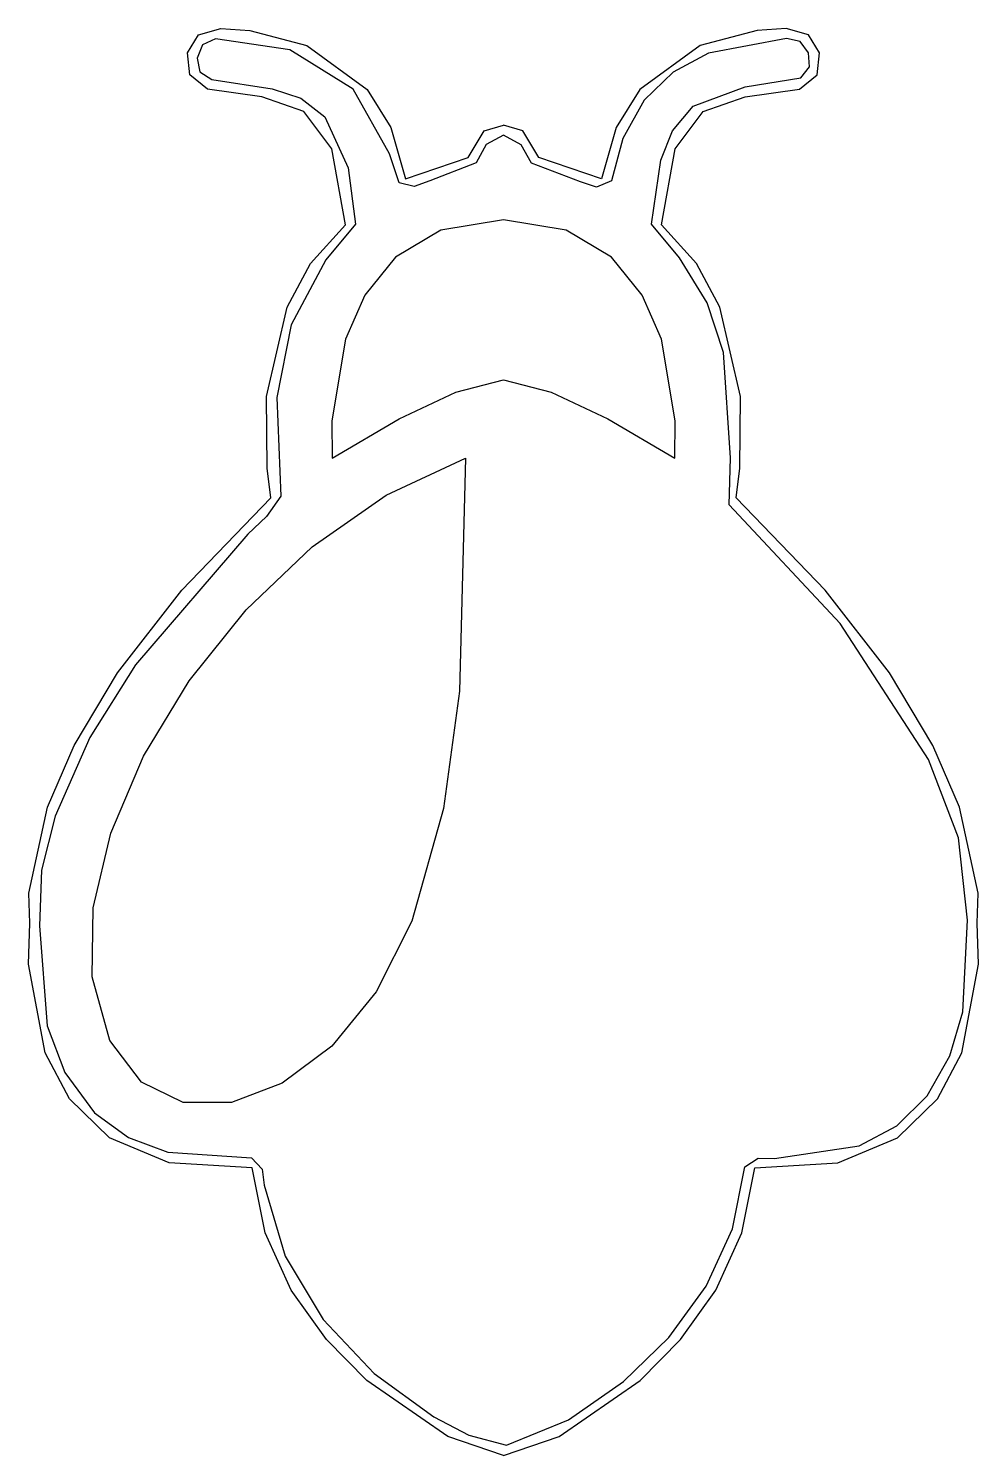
# Model space of a CAD drawing. Extents: x 16.2 to 30.2, y -0.2 to 20.9.
import ezdxf

# ---------------------------------------------------------------- set-up
doc = ezdxf.new("R2010")
doc.units = 0

msp = doc.modelspace()

# ---------------------------------------------------------------- linework, layer by layer
at = {"layer": 'Layer 1'}
for p, q in [((18.5077, 20.5317), (18.671012, 20.800225)), ((18.671012, 20.800225), (19.0003, 20.8934)), ((18.9204, 20.7421), (18.729507, 20.651551)), ((20.0239, 20.577), (18.9204, 20.7421)), ((18.9204, 20.7421), (18.9204, 20.7421)), ((19.0003, 20.8934), (19.42817, 20.862009)), ((19.42817, 20.862009), (20.275262, 20.64175)), ((26.948073, 20.862009), (26.100963, 20.64175)), ((27.3805, 20.7438), (26.225288, 20.529125)), ((27.376, 20.8934), (26.948073, 20.862009)), ((27.705238, 20.800214), (27.376, 20.8934)), ((27.586161, 20.699906), (27.3805, 20.7438)), ((27.868501, 20.531615), (27.705238, 20.800214)), ((18.542088, 20.207262), (18.5077, 20.5317)), ((18.729507, 20.651551), (18.649296, 20.455088)), ((20.9588, 19.99555), (20.0239, 20.577)), ((20.275262, 20.64175), (21.168723, 19.990391)), ((26.100963, 20.64175), (25.20752, 19.990391)), ((26.225288, 20.529125), (25.700917, 20.247731)), ((27.709387, 20.534025), (27.586161, 20.699906)), ((27.72122, 20.328056), (27.709387, 20.534025)), ((27.83413, 20.20722), (27.868501, 20.531615)), ((18.649296, 20.455088), (18.690808, 20.250884)), ((27.5927, 20.1639), (27.72122, 20.328056)), ((18.8023, 19.9954), (18.542088, 20.207262)), ((18.690808, 20.250884), (18.86508, 20.137115)), ((18.86508, 20.137115), (19.761921, 20.002563)), ((25.700917, 20.247731), (25.2734, 19.8316)), ((26.77, 20.031512), (27.5927, 20.1639)), ((27.57392, 19.99534), (27.83413, 20.20722)), ((19.608938, 19.879818), (18.8023, 19.9954)), ((20.227102, 19.665265), (19.608938, 19.879818)), ((19.761921, 20.002563), (20.184062, 19.859542)), ((21.5001, 19.0361), (20.9588, 19.99555)), ((21.168723, 19.990391), (21.516326, 19.427351)), ((25.20752, 19.990391), (24.859942, 19.427351)), ((25.9992, 19.7417), (26.77, 20.031512)), ((26.149137, 19.665215), (26.767299, 19.879761)), ((26.767299, 19.879761), (27.57392, 19.99534)), ((20.184062, 19.859542), (20.54035, 19.584962)), ((20.643821, 19.113535), (20.227102, 19.665265)), ((25.2734, 19.8316), (24.955462, 19.265987)), ((25.694555, 19.378706), (25.9992, 19.7417)), ((25.732407, 19.113492), (26.149137, 19.665215)), ((20.54035, 19.584962), (20.886378, 18.830532)), ((22.904013, 19.375863), (23.1881, 19.4634)), ((23.472225, 19.375863), (23.1881, 19.4634)), ((21.516326, 19.427351), (21.7357, 18.6657)), ((22.6641, 18.9821), (22.904013, 19.375863)), ((23.188, 19.3134), (22.928863, 19.177613)), ((23.4501, 19.17285), (23.188, 19.3134)), ((23.7121, 18.9821), (23.472225, 19.375863)), ((24.859942, 19.427351), (24.6406, 18.6657)), ((24.955462, 19.265987), (24.787, 18.6376)), ((25.517663, 18.942175), (25.694555, 19.378706)), ((20.84612, 17.98642), (20.643821, 19.113535)), ((21.6398, 18.6089), (21.5001, 19.0361)), ((22.928863, 19.177613), (22.7814, 18.9051)), ((23.6036, 18.8973), (23.4501, 19.17285)), ((25.53008, 17.98638), (25.732407, 19.113492)), ((20.886378, 18.830532), (20.995171, 17.997602)), ((21.7357, 18.6657), (22.6641, 18.9821)), ((22.7814, 18.9051), (22.0966, 18.6382)), ((24.3273, 18.6222), (23.6036, 18.8973)), ((24.6406, 18.6657), (23.7121, 18.9821)), ((25.3812, 17.9976), (25.517663, 18.942175)), ((21.862163, 18.552375), (21.6398, 18.6089)), ((22.0966, 18.6382), (21.862163, 18.552375)), ((24.563862, 18.545938), (24.3273, 18.6222)), ((24.787, 18.6376), (24.563862, 18.545938)), ((20.327141, 17.41372), (20.84612, 17.98642)), ((20.995171, 17.997602), (20.553648, 17.468987)), ((23.1881, 18.0576), (22.260385, 17.906006)), ((24.115815, 17.906006), (23.1881, 18.0576)), ((25.7985, 17.4983), (25.3812, 17.9976)), ((26.04906, 17.41368), (25.53008, 17.98638)), ((22.260385, 17.906006), (21.588421, 17.50635)), ((24.787778, 17.50635), (24.115815, 17.906006)), ((19.98076, 16.768382), (20.327141, 17.41372)), ((20.553648, 17.468987), (20.041689, 16.502525)), ((21.588421, 17.50635), (21.131508, 16.941319)), ((25.244691, 16.941319), (24.787778, 17.50635)), ((26.205619, 16.83063), (25.7985, 17.4983)), ((26.395441, 16.768342), (26.04906, 17.41368)), ((21.131508, 16.941319), (20.848941, 16.2936)), ((25.527258, 16.2936), (25.244691, 16.941319)), ((19.678313, 15.443491), (19.98076, 16.768382)), ((26.4489, 16.095112), (26.205619, 16.83063)), ((26.697888, 15.443451), (26.395441, 16.768342)), ((20.041689, 16.502525), (19.827147, 15.428937)), ((20.848941, 16.2936), (20.64404, 15.08085)), ((25.732159, 15.08085), (25.527258, 16.2936)), ((26.5542, 14.5357), (26.4489, 16.095112)), ((22.479738, 15.508156), (23.1881, 15.68937)), ((23.1881, 15.68937), (23.89646, 15.508156)), ((19.683817, 14.379137), (19.678313, 15.443491)), ((21.641222, 15.109485), (22.479738, 15.508156)), ((23.89646, 15.508156), (24.734975, 15.109485)), ((26.692383, 14.379097), (26.697888, 15.443451)), ((19.827147, 15.428937), (19.889435, 13.968217)), ((20.64404, 15.08085), (20.6481, 14.5296)), ((20.6481, 14.5296), (21.641222, 15.109485)), ((24.734975, 15.109485), (25.7281, 14.5296)), ((25.7281, 14.5296), (25.732159, 15.08085)), ((19.74231, 13.94271), (19.683817, 14.379137)), ((20.6481, 14.5296), (20.6481, 14.5296)), ((21.447183, 13.981184), (22.62369, 14.52956)), ((22.62369, 14.52956), (22.534869, 11.079775)), ((26.5305, 13.8354), (26.5542, 14.5357)), ((26.63389, 13.94267), (26.692383, 14.379097)), ((19.889435, 13.968217), (19.676802, 13.664696)), ((20.354482, 13.215512), (21.447183, 13.981184)), ((18.422396, 12.575802), (19.74231, 13.94271)), ((28.174631, 12.079299), (26.5305, 13.8354)), ((27.953804, 12.575762), (26.63389, 13.94267)), ((19.676802, 13.664696), (19.398925, 13.401152)), ((19.398925, 13.401152), (17.736615, 11.469717)), ((19.373033, 12.28231), (20.354482, 13.215512)), ((17.469981, 11.347247), (18.422396, 12.575802)), ((28.906219, 11.347207), (27.953804, 12.575762)), ((18.530279, 11.231344), (19.373033, 12.28231)), ((29.483848, 10.06669), (28.174631, 12.079299)), ((17.736615, 11.469717), (17.060626, 10.391929)), ((16.826038, 10.270577), (17.469981, 11.347247)), ((17.853664, 10.11238), (18.530279, 11.231344)), ((29.550161, 10.270537), (28.906219, 11.347207)), ((22.534869, 11.079775), (22.299863, 9.340379)), ((17.060626, 10.391929), (16.545035, 9.227332)), ((16.43154, 9.359321), (16.826038, 10.270577)), ((29.944659, 9.359281), (29.550161, 10.270537)), ((17.370633, 8.975186), (17.853664, 10.11238)), ((29.930827, 8.907166), (29.483848, 10.06669)), ((16.15477, 8.087182), (16.43154, 9.359321)), ((22.299863, 9.340379), (21.827592, 7.66896)), ((30.22143, 8.087142), (29.944659, 9.359281)), ((16.545035, 9.227332), (16.342886, 8.426133)), ((17.10863, 7.869527), (17.370633, 8.975186)), ((30.064297, 7.68327), (29.930827, 8.907166)), ((16.342886, 8.426133), (16.314138, 7.598922)), ((16.16745, 7.63908), (16.15477, 8.087182)), ((30.20875, 7.63904), (30.22143, 8.087142)), ((17.0951, 6.84517), (17.10863, 7.869527)), ((16.150027, 7.032619), (16.16745, 7.63908)), ((21.827592, 7.66896), (21.300713, 6.625741)), ((29.995521, 6.326226), (30.064297, 7.68327)), ((30.226173, 7.032579), (30.20875, 7.63904)), ((16.314138, 7.598922), (16.426133, 6.120636)), ((16.395735, 5.720066), (16.150027, 7.032619)), ((29.980465, 5.720026), (30.226173, 7.032579)), ((17.095102, 6.845171), (17.0951, 6.84517)), ((17.355806, 5.900848), (17.095102, 6.845171)), ((21.300713, 6.625741), (20.642342, 5.820578)), ((29.802093, 5.677086), (29.995521, 6.326226)), ((16.426133, 6.120636), (16.690023, 5.431061)), ((16.756941, 5.036582), (16.395735, 5.720066)), ((17.824052, 5.286338), (17.355806, 5.900848)), ((20.642342, 5.820578), (19.908985, 5.268763)), ((29.619259, 5.036542), (29.980465, 5.720026)), ((29.467745, 5.0853), (29.802093, 5.677086)), ((16.690023, 5.431061), (17.128397, 4.833492)), ((18.443334, 4.98635), (17.824052, 5.286338)), ((19.908985, 5.268763), (19.157147, 4.985589)), ((29.015853, 4.637467), (29.467745, 5.0853)), ((17.351543, 4.461667), (16.756941, 5.036582)), ((19.157147, 4.985589), (18.443334, 4.98635)), ((29.024657, 4.461627), (29.619259, 5.036542)), ((17.128397, 4.833492), (17.633229, 4.467501)), ((18.235413, 4.090353), (17.351543, 4.461667)), ((17.633229, 4.467501), (18.213285, 4.250358)), ((28.140787, 4.090313), (29.024657, 4.461627)), ((28.457398, 4.342113), (29.015853, 4.637467)), ((18.213285, 4.250358), (19.455627, 4.166522)), ((27.202795, 4.153544), (28.457398, 4.342113)), ((19.46442, 4.01767), (18.235413, 4.090353)), ((19.455627, 4.166522), (19.609666, 3.996393)), ((19.657388, 3.053106), (19.46442, 4.01767)), ((26.580687, 3.113182), (26.763628, 4.033673)), ((26.718815, 3.053066), (26.91178, 4.01763)), ((26.763628, 4.033673), (26.961116, 4.157602)), ((26.91178, 4.01763), (28.140787, 4.090313)), ((26.961116, 4.157602), (27.202795, 4.153544)), ((19.609666, 3.996393), (19.643408, 3.761676)), ((19.643408, 3.761676), (19.952258, 2.709285)), ((20.043295, 2.203514), (19.657388, 3.053106)), ((26.192208, 2.262614), (26.580687, 3.113182)), ((26.332909, 2.203474), (26.718815, 3.053066)), ((19.952258, 2.709285), (20.515088, 1.772215)), ((20.564599, 1.473096), (20.043295, 2.203514)), ((25.639509, 1.501898), (26.192208, 2.262614)), ((25.811605, 1.473056), (26.332909, 2.203474)), ((20.515088, 1.772215), (21.270508, 0.97087)), ((24.963908, 0.850963), (25.639509, 1.501898)), ((21.163758, 0.866056), (20.564599, 1.473096)), ((25.212446, 0.866016), (25.811605, 1.473056)), ((22.365472, 0.038923), (21.163758, 0.866056)), ((21.270508, 0.97087), (22.157128, 0.325656)), ((24.010729, 0.038883), (25.212446, 0.866016)), ((24.14927, 0.281946), (24.963908, 0.850963)), ((22.157128, 0.325656), (22.674898, 0.054194)), ((23.234198, -0.091614), (24.14927, 0.281946)), ((23.1881, -0.24426), (22.365472, 0.038923)), ((22.674898, 0.054194), (23.234198, -0.091614)), ((23.1881, -0.2443), (24.010729, 0.038883))]:
    msp.add_line(p, q, dxfattribs=at)

doc.saveas('drawing.dxf')
